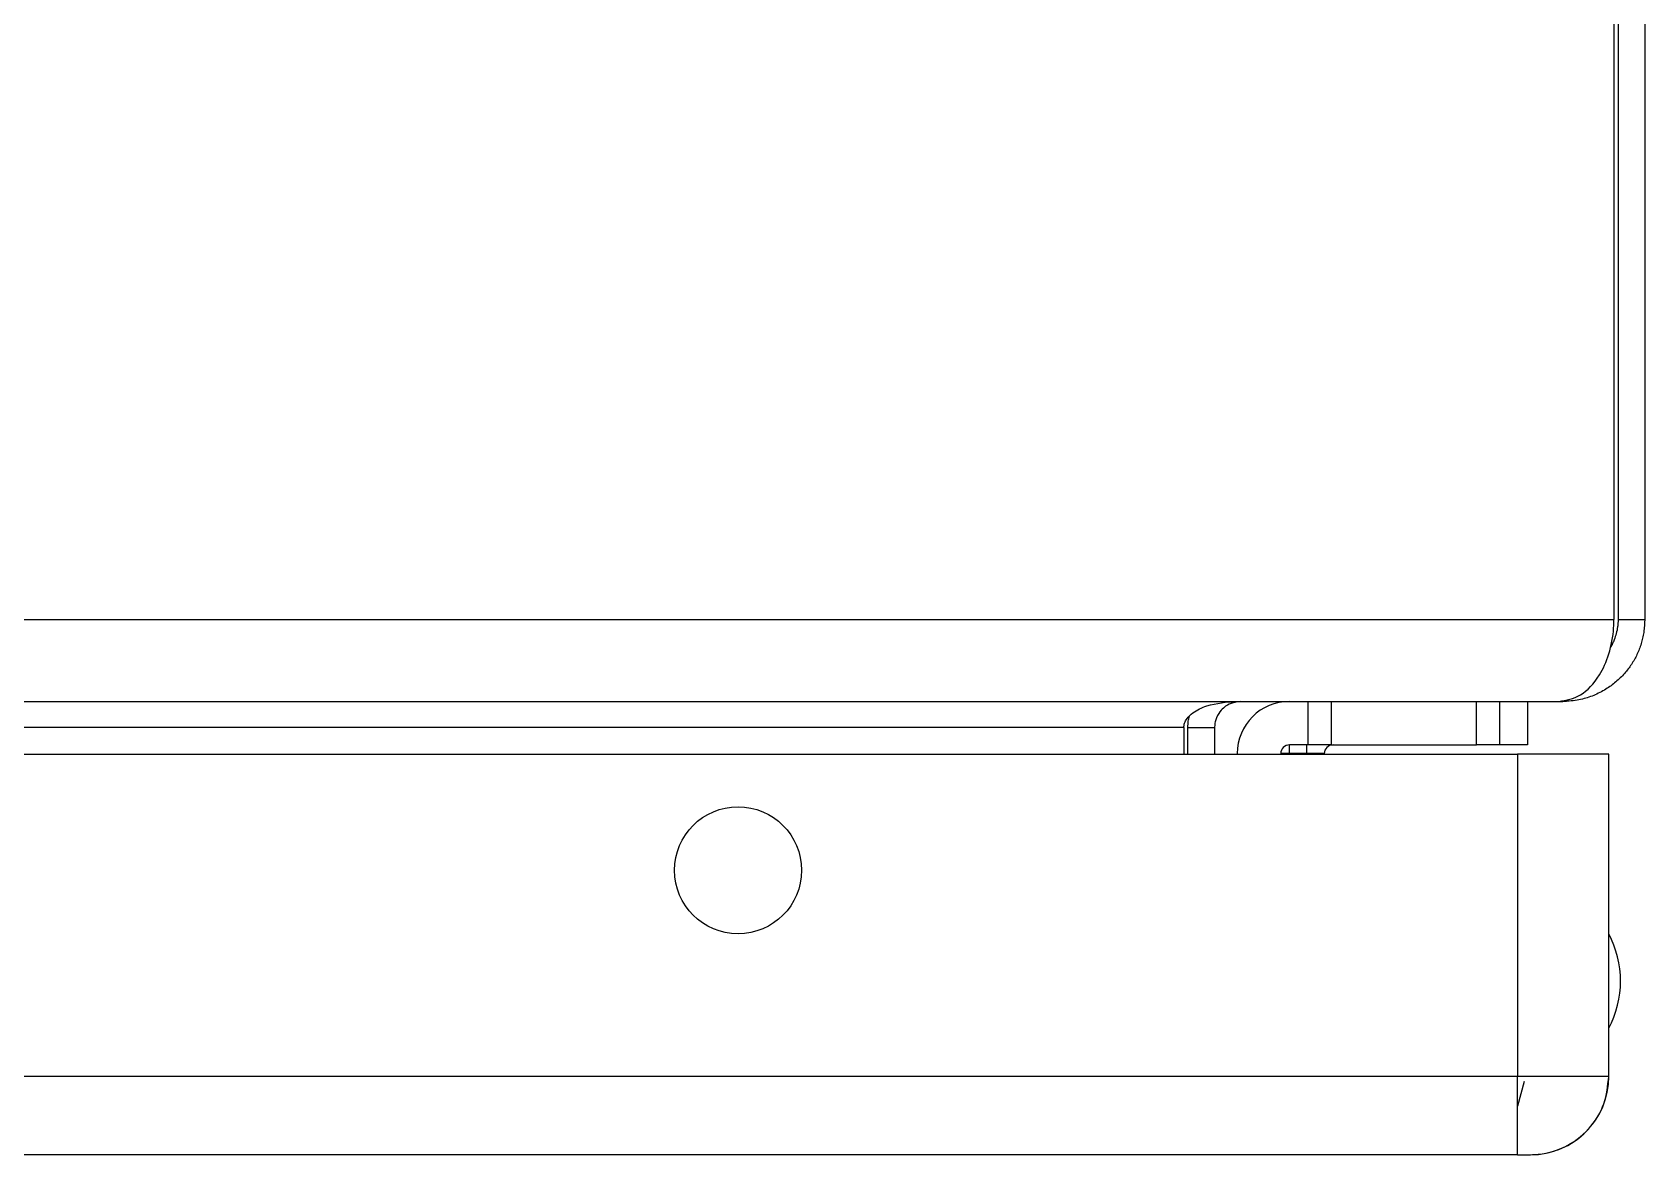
# Model space of a CAD drawing. Header units: millimetres. Extents: x 0 to 279, y 0 to 216.
# Drawn here: x 163.78 to 177.89, y 150.93 to 160.76 of the extents above; entities that cross this region are included whole.
import ezdxf

# ---------------------------------------------------------------- set-up
doc = ezdxf.new("R2010")
doc.units = ezdxf.units.MM

msp = doc.modelspace()

# ---------------------------------------------------------------- linework, layer by layer
at = {"color": 7, "linetype": 'Continuous', "lineweight": 25}
for p, q in [((177.621, 205.208), (177.621, 155.617)), ((177.657, 205.208), (177.657, 155.617)), ((177.89, 205.208), (177.89, 155.617)), ((96.88, 155.617), (177.621, 155.617)), ((177.657, 155.617), (177.89, 155.617)), ((103.092, 154.901), (177.138, 154.901)), ((174.944, 154.52), (174.944, 154.901)), ((175.147, 154.901), (175.147, 154.52)), ((176.417, 154.52), (176.417, 154.901)), ((176.62, 154.901), (176.62, 154.52)), ((176.864, 154.901), (176.864, 154.52)), ((177.138, 154.901), (177.174, 154.901)), ((173.857, 154.673), (173.857, 154.439)), ((173.892, 154.673), (174.126, 154.673)), ((173.892, 154.439), (173.892, 154.673)), ((174.126, 154.673), (174.126, 154.439)), ((103.092, 154.439), (176.777, 154.439)), ((174.324, 154.444), (174.324, 154.439)), ((174.705, 154.444), (174.705, 154.439)), ((174.781, 154.444), (174.705, 154.444)), ((174.944, 154.52), (174.781, 154.52)), ((174.781, 154.444), (174.781, 154.52)), ((174.934, 154.444), (174.781, 154.444)), ((174.934, 154.444), (174.934, 154.52)), ((175.086, 154.444), (174.934, 154.444)), ((175.147, 154.52), (174.944, 154.52)), ((175.086, 154.444), (175.086, 154.439)), ((175.147, 154.52), (176.417, 154.52)), ((176.62, 154.52), (176.417, 154.52)), ((176.864, 154.52), (176.62, 154.52)), ((176.777, 154.439), (176.777, 151.619)), ((177.575, 154.439), (176.778, 154.439)), ((176.778, 154.439), (176.778, 151.619)), ((177.575, 151.619), (177.575, 154.439)), ((176.777, 151.619), (97.922, 151.619)), ((176.777, 150.934), (176.777, 151.619)), ((177.575, 151.619), (176.778, 151.619)), ((176.779, 151.361), (176.837, 151.578)), ((176.777, 150.934), (97.922, 150.934)), ((176.778, 150.934), (176.777, 150.934))]:
    msp.add_line(p, q, dxfattribs=at)
at = {"color": 8, "linetype": 'Continuous', "lineweight": 25}
for p, q in [((173.857, 154.673), (103.092, 154.673)), ((174.781, 154.444), (174.781, 154.439)), ((174.934, 154.444), (174.934, 154.439))]:
    msp.add_line(p, q, dxfattribs=at)
at = {"color": 7, "linetype": 'Continuous', "lineweight": 25}
msp.add_circle((169.955, 153.423), 0.556, dxfattribs=at)
for centre, radius, start, end in [((174.781, 154.444), 0.457, 90, 180), ((174.781, 154.444), 0.0762, 90, 180), ((175.162, 154.444), 0.0762, 90, 180), ((176.808, 152.453), 0.871, 331.6987, 28.3013), ((176.89, 151.619), 0.686, 270, 0)]:
    msp.add_arc(centre, radius, start, end, dxfattribs=at)
for points, knots in [([(177.138, 154.901), (177.203, 154.912), (177.331, 154.934), (177.485, 155.097), (177.583, 155.31), (177.618, 155.489), (177.62, 155.593), (177.621, 155.617)], [0, 0, 0, 0, 0.279197, 0.555941, 0.748063, 0.941146, 1, 1, 1, 1]), ([(177.89, 155.617), (177.889, 155.584), (177.887, 155.533), (177.875, 155.467), (177.863, 155.418), (177.847, 155.37), (177.828, 155.323), (177.806, 155.278), (177.781, 155.235), (177.753, 155.194), (177.721, 155.154), (177.686, 155.116), (177.647, 155.079), (177.606, 155.045), (177.561, 155.014), (177.511, 154.984), (177.457, 154.959), (177.402, 154.937), (177.343, 154.92), (177.28, 154.908), (177.223, 154.902), (177.187, 154.901), (177.174, 154.901)], [0, 0, 0, 0, 0.081385, 0.122107, 0.163112, 0.204539, 0.246527, 0.288317, 0.330592, 0.373103, 0.416079, 0.463526, 0.511236, 0.559708, 0.608419, 0.664079, 0.720143, 0.776719, 0.833687, 0.89579, 0.963426, 1, 1, 1, 1]), ([(177.657, 155.617), (177.657, 155.607), (177.656, 155.586), (177.652, 155.545), (177.642, 155.495), (177.626, 155.447), (177.609, 155.407), (177.597, 155.383), (177.589, 155.371), (177.587, 155.368)], [0, 0, 0, 0, 0.115426, 0.231846, 0.451792, 0.67626, 0.816115, 0.957058, 1, 1, 1, 1]), ([(173.857, 154.673), (173.858, 154.685), (173.861, 154.714), (173.888, 154.76), (173.951, 154.818), (174.097, 154.885), (174.23, 154.895), (174.319, 154.901)], [0, 0, 0, 0, 0.063124, 0.140199, 0.264644, 0.511747, 1, 1, 1, 1]), ([(174.355, 154.901), (174.309, 154.895), (174.251, 154.886), (174.18, 154.824), (174.148, 154.778), (174.13, 154.722), (174.126, 154.691), (174.126, 154.674), (174.126, 154.673)], [0, 0, 0, 0, 0.502015, 0.65275, 0.845279, 0.917384, 0.990204, 1, 1, 1, 1]), ([(173.892, 154.673), (173.893, 154.691), (173.893, 154.726), (173.902, 154.757), (173.906, 154.772)], [0, 0, 0, 0, 0.538718, 1, 1, 1, 1]), ([(176.89, 150.934), (176.936, 150.936), (177.058, 150.944), (177.249, 151.02), (177.426, 151.172), (177.55, 151.379), (177.567, 151.538), (177.575, 151.619)], [0, 0, 0, 0, 0.1285474, 0.3432672, 0.557987, 0.7727068, 1, 1, 1, 1]), ([(176.778, 150.934), (176.792, 150.934), (176.814, 150.934), (176.84, 150.934), (176.857, 150.934), (176.872, 150.934), (176.886, 150.934), (176.888, 150.934), (176.89, 150.934)], [0, 0, 0, 0, 0.239443, 0.370028, 0.5, 0.630585, 0.760557, 1, 1, 1, 1])]:
    msp.add_open_spline(points, degree=3, knots=knots, dxfattribs=at)

doc.saveas('drawing.dxf')
